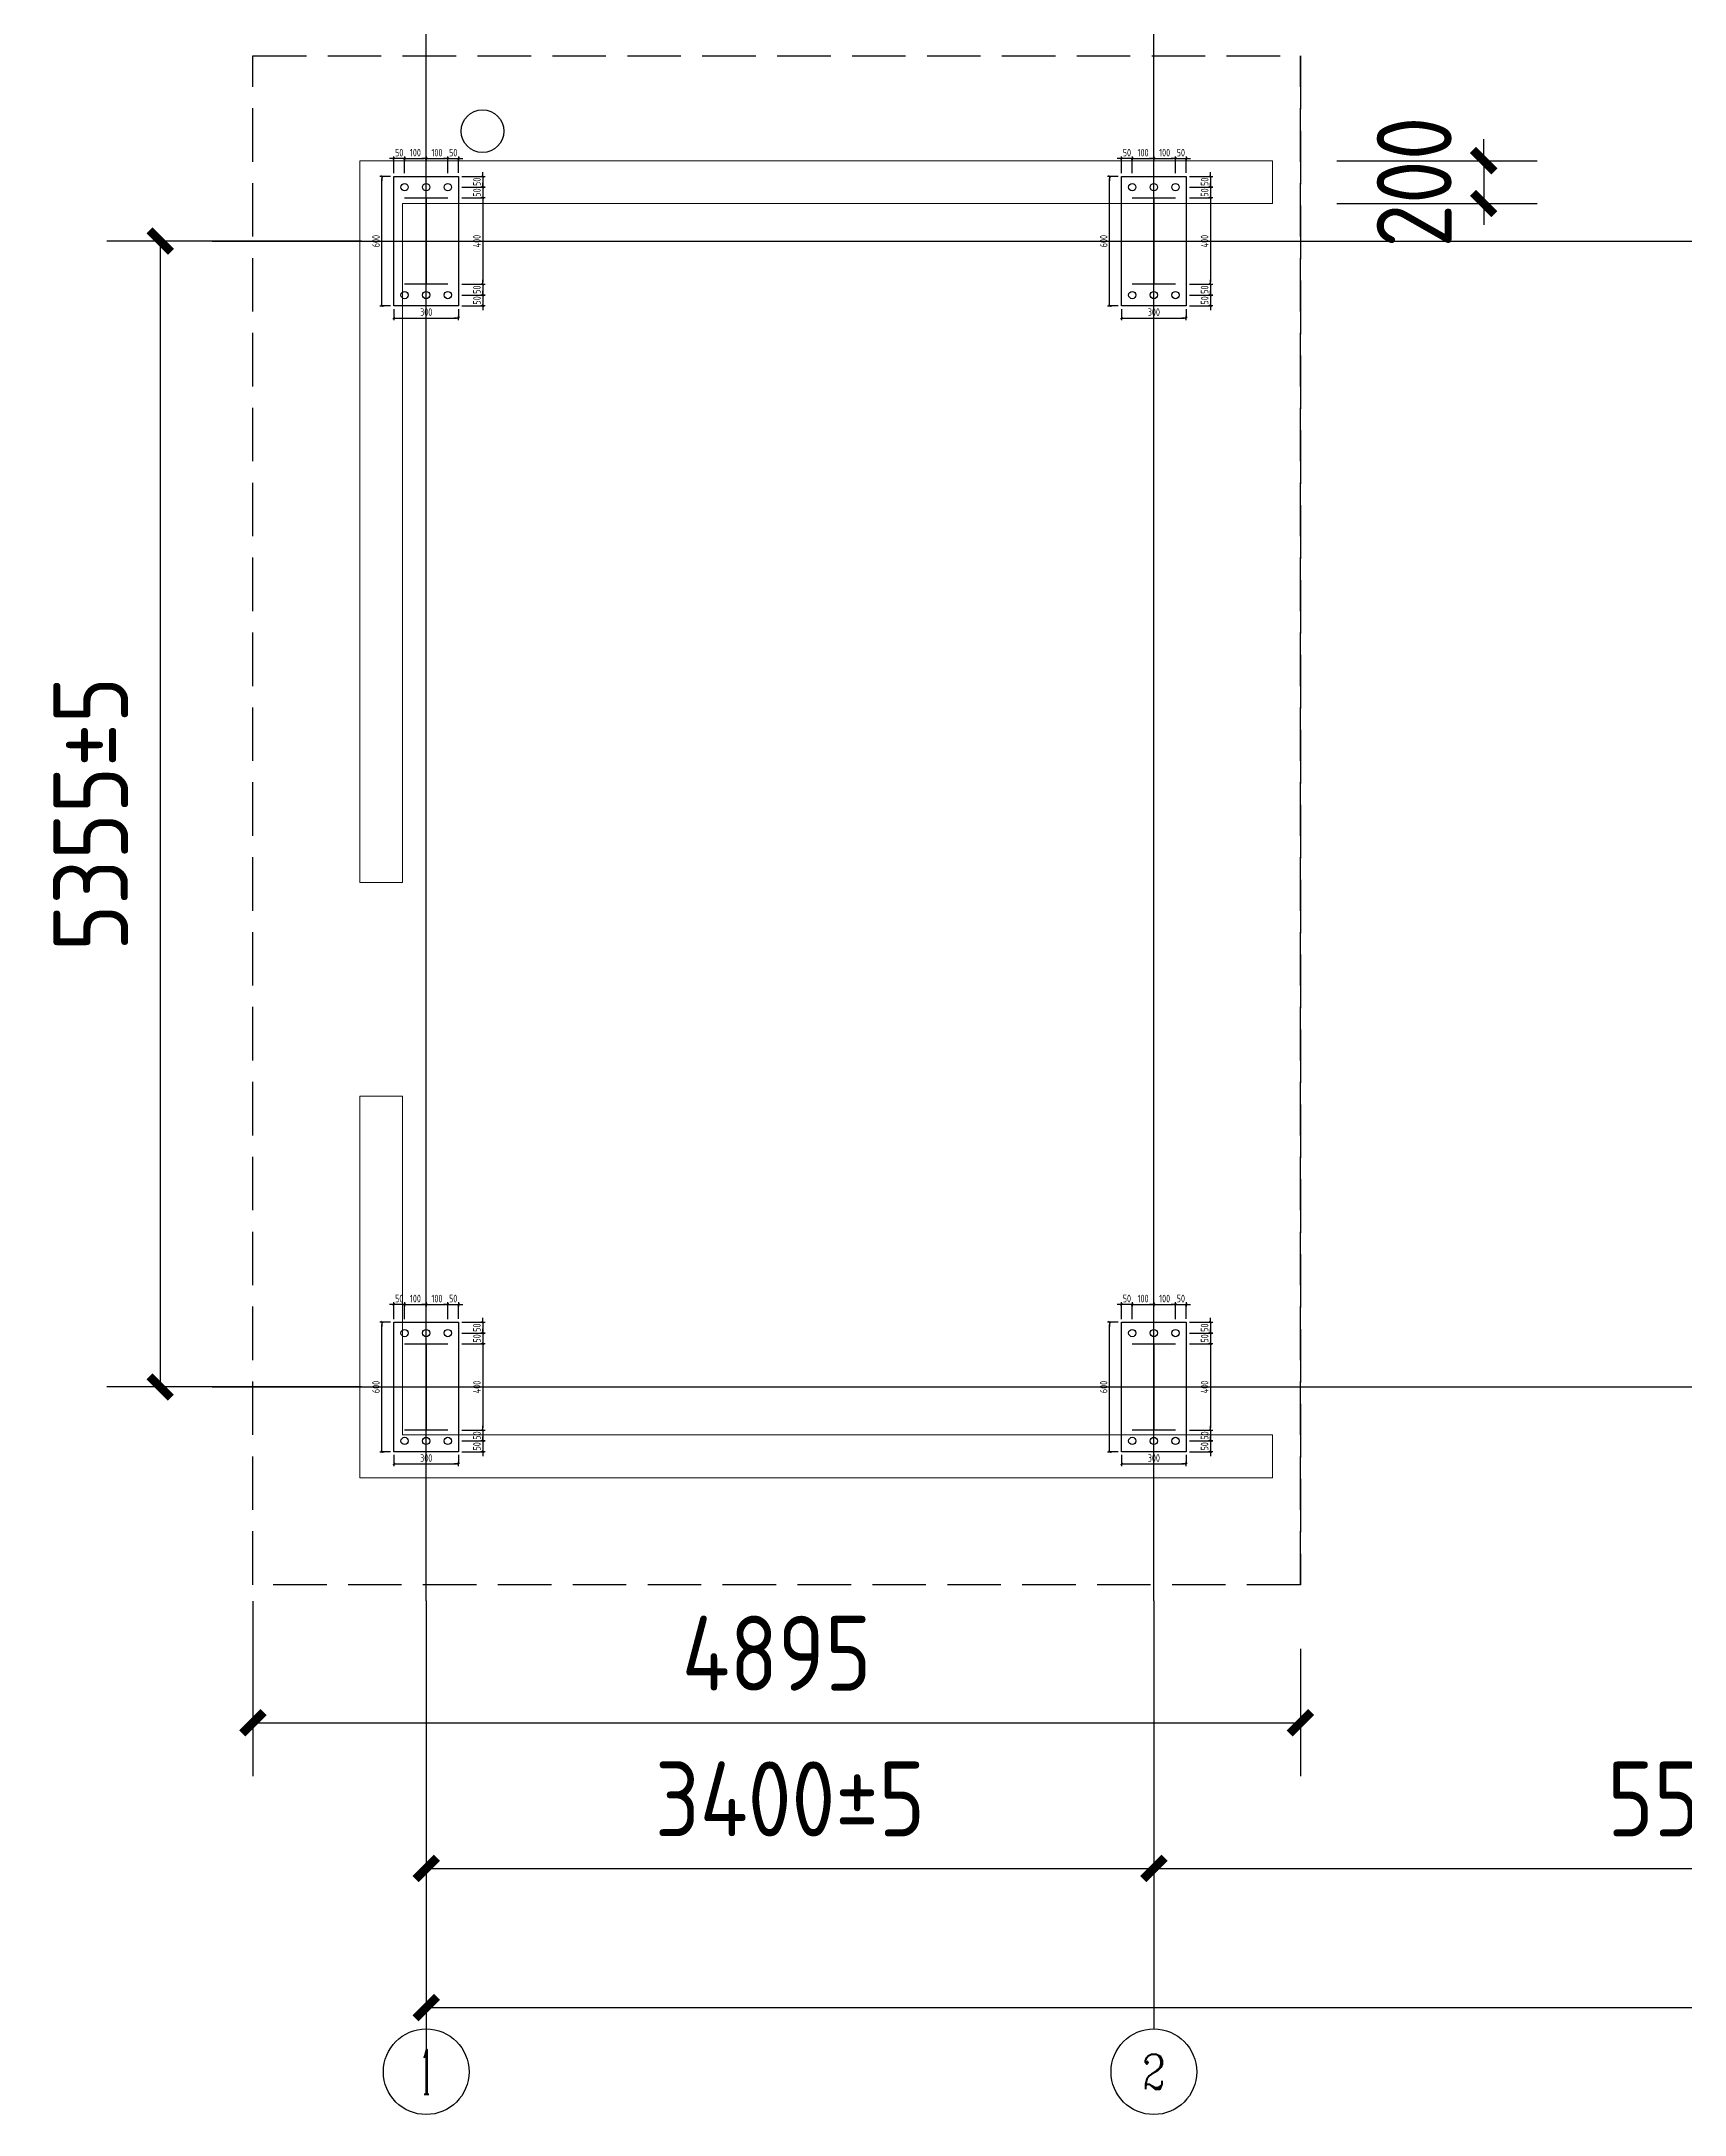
# Model space of a CAD drawing. Extents: x 1129386 to 1341523, y 309636 to 351636.
# Drawn here: x 1219726 to 1227403, y 334329 to 344017 of the extents above; entities that cross this region are included whole.
import ezdxf
from ezdxf.enums import TextEntityAlignment as Align

# ---------------------------------------------------------------- set-up
doc = ezdxf.new("R2010")
doc.units = 0
doc.header["$LTSCALE"] = 1000
doc.header["$MEASUREMENT"] = 0
doc.linetypes.add('DASH', pattern=[0.35, 0.25, -0.1])
for name, color, linetype in [('1', 7, 'Continuous'), ('9', 3, 'Continuous'), ('AXIS', 3, 'Continuous'), ('AXIS_TEXT', 7, 'Continuous'), ('DOTE', 1, 'Continuous'), ('PUB_STRM', 4, 'Continuous')]:
    doc.layers.add(name, color=color, linetype=linetype)
doc.styles.add('_TCH_AXIS', font='COMPLEX', dxfattribs={"bigfont": 'GBCBIG'})
doc.styles.add('COMPLEX', font='COMPLEX')
doc.styles.add('HZ', font='tssdeng.shx', dxfattribs={"width": 0.7, "bigfont": 'tssdchn.shx'})
doc.styles.get("Standard").update_dxf_attribs({"font": 'gbenor.shx', "bigfont": 'gbcbig.shx'})
doc.dimstyles.new('1-1', dxfattribs={"dimscale": 100, "dimtxt": 3.5, "dimasz": 1, "dimexe": 0, "dimexo": 1.5, "dimgap": 1, "dimtad": 1, "dimdec": 0, "dimzin": 0, "dimdsep": 46, "dimtxsty": 'HZ', "dimblk": 'TJDIM', "dimcen": 0, "dimclrd": 3, "dimclre": 3, "dimclrt": 7, "dimaunit": 1, "dimadec": 0, "dimazin": 0, "dimtfac": 1, "dimtdec": 0, "dimtix": 1, "dimtmove": 2, "dimatfit": 3, "dimldrblk": 'TJDIM', "dimfxl": 0, "dimtolj": 1, "dimarcsym": 0})
doc.dimstyles.get("Standard").update_dxf_attribs({"dimscale": 100, "dimtxt": 3.5, "dimasz": 1, "dimexe": 2.5, "dimexo": 3, "dimgap": 1.5, "dimtad": 1, "dimdec": 0, "dimzin": 0, "dimdsep": 46, "dimtxsty": 'Standard', "dimblk": 'ARCHTICK', "dimcen": 0.09, "dimadec": 0, "dimazin": 0, "dimtfac": 1, "dimtdec": 0, "dimtix": 1, "dimtmove": 2, "dimatfit": 3, "dimldrblk": 'ARCHTICK', "dimfxl": 1, "dimtolj": 1, "dimtzin": 0, "dimarcsym": 0})
doc.dimstyles.new('STANDARD$0', dxfattribs={"dimscale": 100, "dimtxt": 3.5, "dimasz": 1, "dimexe": 2.5, "dimexo": 3, "dimgap": 1.5, "dimtad": 1, "dimdec": 0, "dimzin": 0, "dimdsep": 46, "dimtxsty": 'Standard', "dimblk": 'ARCHTICK', "dimcen": 0.09, "dimadec": 0, "dimazin": 0, "dimtfac": 1, "dimtdec": 0, "dimtix": 1, "dimtmove": 2, "dimatfit": 3, "dimldrblk": 'ARCHTICK', "dimfxl": 1, "dimtolj": 1, "dimtzin": 0, "dimarcsym": 0})

# ---------------------------------------------------------------- blocks, each defined once
blk = doc.blocks.new('_ArchTick')
at = {"color": 0, "linetype": 'ByBlock', "const_width": 0.4}
blk.add_lwpolyline([(-0.5, -0.5), (0.5, 0.5)], dxfattribs=at)
blk = doc.blocks.new('*D116')
at = {"color": 0, "lineweight": -2}
for p, q in [((1221523.4, 336429.5), (1221523.4, 335229.5)), ((1224923.4, 336429.5), (1224923.4, 335229.5))]:
    blk.add_line(p, q, dxfattribs=at)
at = {"color": 0, "linetype": 'ByBlock', "lineweight": -2}
blk.add_line((1221523.4, 335479.5), (1224923.4, 335479.5), dxfattribs=at)
at = {"layer": 'Defpoints', "color": 0}
for p in [(1221523.4, 336729.5), (1224923.4, 336729.5), (1224923.4, 335479.5)]:
    blk.add_point(p, dxfattribs=at)
at = {"color": 0, "lineweight": -2, "xscale": 100, "yscale": 100, "zscale": 100, "rotation": 180}
blk.add_blockref('_ArchTick', (1221523.4, 335479.5), dxfattribs=at)
at = {"color": 0, "lineweight": -2, "xscale": 100, "yscale": 100, "zscale": 100}
blk.add_blockref('_ArchTick', (1224923.4, 335479.5), dxfattribs=at)
at = {"color": 0, "insert": (1223223.4, 335804.5), "char_height": 350, "attachment_point": 5}
blk.add_mtext('\\A1;3400%%P5', dxfattribs=at)
blk = doc.blocks.new('*D117')
at = {"color": 0, "lineweight": -2}
for p, q in [((1224923.4, 336429.5), (1224923.4, 335229.5)), ((1230423.4, 336429.5), (1230423.4, 335229.5))]:
    blk.add_line(p, q, dxfattribs=at)
at = {"color": 0, "linetype": 'ByBlock', "lineweight": -2}
blk.add_line((1224923.4, 335479.5), (1230423.4, 335479.5), dxfattribs=at)
at = {"layer": 'Defpoints', "color": 0}
for p in [(1224923.4, 336729.5), (1230423.4, 336729.5), (1230423.4, 335479.5)]:
    blk.add_point(p, dxfattribs=at)
at = {"color": 0, "lineweight": -2, "xscale": 100, "yscale": 100, "zscale": 100, "rotation": 180}
blk.add_blockref('_ArchTick', (1224923.4, 335479.5), dxfattribs=at)
at = {"color": 0, "lineweight": -2, "xscale": 100, "yscale": 100, "zscale": 100}
blk.add_blockref('_ArchTick', (1230423.4, 335479.5), dxfattribs=at)
at = {"color": 0, "insert": (1227673.4, 335804.5), "char_height": 350, "attachment_point": 5}
blk.add_mtext('\\A1;5500%%P5', dxfattribs=at)
blk = doc.blocks.new('*D120')
at = {"color": 0, "lineweight": -2}
for p, q in [((1221523.4, 336429.5), (1221523.4, 334579.5)), ((1241423.4, 336429.5), (1241423.4, 334579.5))]:
    blk.add_line(p, q, dxfattribs=at)
at = {"color": 0, "linetype": 'ByBlock', "lineweight": -2}
for p, q in [((1221523.4, 334829.5), (1231323.4, 334829.5)), ((1241423.4, 334829.5), (1234156.8, 334829.5))]:
    blk.add_line(p, q, dxfattribs=at)
at = {"layer": 'Defpoints', "color": 0}
for p in [(1221523.4, 336729.5), (1241423.4, 336729.5), (1241423.4, 334829.5)]:
    blk.add_point(p, dxfattribs=at)
at = {"color": 0, "lineweight": -2, "xscale": 100, "yscale": 100, "zscale": 100, "rotation": 180}
blk.add_blockref('_ArchTick', (1221523.4, 334829.5), dxfattribs=at)
at = {"color": 0, "lineweight": -2, "xscale": 100, "yscale": 100, "zscale": 100}
blk.add_blockref('_ArchTick', (1241423.4, 334829.5), dxfattribs=at)
at = {"color": 0, "insert": (1232740.1, 335154.5), "char_height": 350, "attachment_point": 5}
blk.add_mtext('\\A1;19900%%P10', dxfattribs=at)
blk = doc.blocks.new('_AXISO')
blk.add_circle((0, 0), 0.5)
at = {"layer": 'AXIS_TEXT', "style": 'COMPLEX', "width": 1.041667}
blk.add_attdef('A', text='', height=0.56, dxfattribs=at).set_placement((-0.25, -0.28), (0.25, -0.28), align=Align.FIT)
blk = doc.blocks.new('*D121')
at = {"color": 0, "lineweight": -2}
for p, q in [((1221220.4, 343084.5), (1220030.4, 343084.5)), ((1221220.4, 337729.5), (1220030.4, 337729.5))]:
    blk.add_line(p, q, dxfattribs=at)
at = {"color": 0, "linetype": 'ByBlock', "lineweight": -2}
blk.add_line((1220280.4, 343084.5), (1220280.4, 337729.5), dxfattribs=at)
at = {"layer": 'Defpoints', "color": 0}
for p in [(1221520.4, 343084.5), (1220280.4, 337729.5), (1221520.4, 337729.5)]:
    blk.add_point(p, dxfattribs=at)
at = {"color": 0, "lineweight": -2, "xscale": 100, "yscale": 100, "zscale": 100}
for p, rotation in [((1220280.4, 343084.5), 90), ((1220280.4, 337729.5), 270)]:
    blk.add_blockref('_ArchTick', p, dxfattribs=dict(at, rotation=rotation))
at = {"color": 0, "insert": (1219955.4, 340407), "char_height": 350, "attachment_point": 5, "rotation": 90}
blk.add_mtext('\\A1;5355%%P5', dxfattribs=at)
blk = doc.blocks.new('*D123')
at = {"color": 0, "lineweight": -2}
for p, q in [((1226464.5, 343460.3), (1226464.5, 343560.3)), ((1225778.4, 343460.3), (1226714.5, 343460.3)), ((1226464.5, 343460.3), (1226464.5, 343260.3)), ((1225778.4, 343260.3), (1226714.5, 343260.3)), ((1226464.5, 343260.3), (1226464.5, 343160.3))]:
    blk.add_line(p, q, dxfattribs=at)
at = {"layer": 'Defpoints', "color": 0}
for p in [(1225478.4, 343460.3), (1225478.4, 343260.3), (1226464.5, 343260.3)]:
    blk.add_point(p, dxfattribs=at)
at = {"color": 0, "lineweight": -2, "xscale": 100, "yscale": 100, "zscale": 100}
for p, rotation in [((1226464.5, 343460.3), 270), ((1226464.5, 343260.3), 90)]:
    blk.add_blockref('_ArchTick', p, dxfattribs=dict(at, rotation=rotation))
at = {"color": 0, "insert": (1226139.5, 343360.3), "char_height": 350, "attachment_point": 5, "rotation": 90}
blk.add_mtext('\\A1;200', dxfattribs=at)
blk = doc.blocks.new('*D126')
at = {"color": 0, "lineweight": -2}
for p, q in [((1220713.4, 336729), (1220713.4, 335910.3)), ((1225608.4, 336505.3), (1225608.4, 335910.3))]:
    blk.add_line(p, q, dxfattribs=at)
at = {"color": 0, "linetype": 'ByBlock', "lineweight": -2}
blk.add_line((1220713.4, 336160.3), (1225608.4, 336160.3), dxfattribs=at)
at = {"layer": 'Defpoints', "color": 0}
for p in [(1220713.4, 337029), (1225608.4, 336805.3), (1225608.4, 336160.3)]:
    blk.add_point(p, dxfattribs=at)
at = {"color": 0, "lineweight": -2, "xscale": 100, "yscale": 100, "zscale": 100, "rotation": 180}
blk.add_blockref('_ArchTick', (1220713.4, 336160.3), dxfattribs=at)
at = {"color": 0, "lineweight": -2, "xscale": 100, "yscale": 100, "zscale": 100}
blk.add_blockref('_ArchTick', (1225608.4, 336160.3), dxfattribs=at)
at = {"color": 0, "insert": (1223160.9, 336485.3), "char_height": 350, "attachment_point": 5}
blk.add_mtext('\\A1;4895', dxfattribs=at)
blk = doc.blocks.new('TJDIM')
at = {"color": 2, "const_width": 0.45}
blk.add_lwpolyline([(-0.5, -0.5), (0.5, 0.5)], dxfattribs=at)
at = {"layer": '9', "color": 3, "linetype": 'Continuous'}
for p, q in [((0, 0), (-2, 0)), ((0, -1), (0, 1))]:
    blk.add_line(p, q, dxfattribs=at)
blk = doc.blocks.new('*D62')
at = {"layer": '1', "color": 3, "lineweight": -2}
for p, q in [((1149622, 398009), (1149622, 398687)), ((1150622, 398009), (1150622, 398687))]:
    blk.add_line(p, q, dxfattribs=at)
at = {"layer": '1', "color": 3, "linetype": 'ByBlock', "lineweight": -2}
blk.add_line((1149722, 398687), (1150522, 398687), dxfattribs=at)
at = {"layer": 'Defpoints', "color": 0}
for p in [(1149622, 397859), (1150622, 398687), (1150622, 397859)]:
    blk.add_point(p, dxfattribs=at)
at = {"layer": '1', "color": 3, "lineweight": -2, "xscale": 100, "yscale": 100, "zscale": 100, "rotation": 180}
blk.add_blockref('TJDIM', (1149622, 398687), dxfattribs=at)
at = {"layer": '1', "color": 3, "lineweight": -2, "xscale": 100, "yscale": 100, "zscale": 100}
blk.add_blockref('TJDIM', (1150622, 398687), dxfattribs=at)
at = {"layer": '1', "color": 7, "insert": (1150122, 398962), "char_height": 350, "attachment_point": 5, "style": 'HZ'}
blk.add_mtext('\\A1;100', dxfattribs=at)
blk = doc.blocks.new('*D63')
at = {"layer": '1', "color": 3, "linetype": 'ByBlock', "lineweight": -2}
for p, q in [((1149022, 398687), (1148922, 398687)), ((1149622, 398687), (1149122, 398687)), ((1149722, 398687), (1149822, 398687))]:
    blk.add_line(p, q, dxfattribs=at)
at = {"layer": '1', "color": 3, "lineweight": -2}
for p, q in [((1149122, 398009), (1149122, 398687)), ((1149622, 398009), (1149622, 398687))]:
    blk.add_line(p, q, dxfattribs=at)
at = {"layer": 'Defpoints', "color": 0}
for p in [(1149122, 398687), (1149122, 397859), (1149622, 397859)]:
    blk.add_point(p, dxfattribs=at)
at = {"layer": '1', "color": 3, "lineweight": -2, "xscale": 100, "yscale": 100, "zscale": 100}
blk.add_blockref('TJDIM', (1149122, 398687), dxfattribs=at)
at = {"layer": '1', "color": 3, "lineweight": -2, "xscale": 100, "yscale": 100, "zscale": 100, "rotation": 180}
blk.add_blockref('TJDIM', (1149622, 398687), dxfattribs=at)
at = {"layer": '1', "color": 7, "insert": (1149372, 398962), "char_height": 350, "attachment_point": 5, "style": 'HZ'}
blk.add_mtext('\\A1;50', dxfattribs=at)
blk = doc.blocks.new('*D64')
at = {"layer": '1', "color": 3, "lineweight": -2}
for p, q in [((1150622, 398009), (1150622, 398687)), ((1151622, 398009), (1151622, 398687))]:
    blk.add_line(p, q, dxfattribs=at)
at = {"layer": '1', "color": 3, "linetype": 'ByBlock', "lineweight": -2}
blk.add_line((1150722, 398687), (1151522, 398687), dxfattribs=at)
at = {"layer": 'Defpoints', "color": 0}
for p in [(1150622, 397859), (1151622, 398687), (1151622, 397859)]:
    blk.add_point(p, dxfattribs=at)
at = {"layer": '1', "color": 3, "lineweight": -2, "xscale": 100, "yscale": 100, "zscale": 100, "rotation": 180}
blk.add_blockref('TJDIM', (1150622, 398687), dxfattribs=at)
at = {"layer": '1', "color": 3, "lineweight": -2, "xscale": 100, "yscale": 100, "zscale": 100}
blk.add_blockref('TJDIM', (1151622, 398687), dxfattribs=at)
at = {"layer": '1', "color": 7, "insert": (1151122, 398962), "char_height": 350, "attachment_point": 5, "style": 'HZ'}
blk.add_mtext('\\A1;100', dxfattribs=at)
blk = doc.blocks.new('*D65')
at = {"layer": '1', "color": 3, "linetype": 'ByBlock', "lineweight": -2}
for p, q in [((1151522, 398687), (1151422, 398687)), ((1151622, 398687), (1152122, 398687)), ((1152222, 398687), (1152322, 398687))]:
    blk.add_line(p, q, dxfattribs=at)
at = {"layer": '1', "color": 3, "lineweight": -2}
for p, q in [((1151622, 398009), (1151622, 398687)), ((1152122, 398025), (1152122, 398687))]:
    blk.add_line(p, q, dxfattribs=at)
at = {"layer": 'Defpoints', "color": 0}
for p in [(1151622, 397859), (1152122, 398687), (1152122, 397875)]:
    blk.add_point(p, dxfattribs=at)
at = {"layer": '1', "color": 3, "lineweight": -2, "xscale": 100, "yscale": 100, "zscale": 100}
blk.add_blockref('TJDIM', (1151622, 398687), dxfattribs=at)
at = {"layer": '1', "color": 3, "lineweight": -2, "xscale": 100, "yscale": 100, "zscale": 100, "rotation": 180}
blk.add_blockref('TJDIM', (1152122, 398687), dxfattribs=at)
at = {"layer": '1', "color": 7, "insert": (1151872, 398962), "char_height": 350, "attachment_point": 5, "style": 'HZ'}
blk.add_mtext('\\A1;50', dxfattribs=at)
blk = doc.blocks.new('*D66')
at = {"layer": '1', "color": 3, "lineweight": -2}
for p, q in [((1152280, 397363), (1153247, 397363)), ((1152280, 396863), (1153247, 396863))]:
    blk.add_line(p, q, dxfattribs=at)
at = {"layer": '1', "color": 3, "linetype": 'ByBlock', "lineweight": -2}
for p, q in [((1153247, 397463), (1153247, 397563)), ((1153247, 397363), (1153247, 396863)), ((1153247, 396763), (1153247, 396663))]:
    blk.add_line(p, q, dxfattribs=at)
at = {"layer": 'Defpoints', "color": 0}
for p in [(1152130, 397363), (1152130, 396863), (1153247, 396863)]:
    blk.add_point(p, dxfattribs=at)
at = {"layer": '1', "color": 3, "lineweight": -2, "xscale": 100, "yscale": 100, "zscale": 100}
for p, rotation in [((1153247, 397363), 270), ((1153247, 396863), 90)]:
    blk.add_blockref('TJDIM', p, dxfattribs=dict(at, rotation=rotation))
at = {"layer": '1', "color": 7, "insert": (1152972, 397113), "char_height": 350, "attachment_point": 5, "rotation": 90, "style": 'HZ'}
blk.add_mtext('\\A1;50', dxfattribs=at)
blk = doc.blocks.new('*D67')
at = {"layer": '1', "color": 3, "lineweight": -2}
for p, q in [((1152280, 396863), (1153247, 396863)), ((1152280, 392863), (1153247, 392863))]:
    blk.add_line(p, q, dxfattribs=at)
at = {"layer": '1', "color": 3, "linetype": 'ByBlock', "lineweight": -2}
blk.add_line((1153247, 396763), (1153247, 392963), dxfattribs=at)
at = {"layer": 'Defpoints', "color": 0}
for p in [(1152130, 396863), (1152130, 392863), (1153247, 392863)]:
    blk.add_point(p, dxfattribs=at)
at = {"layer": '1', "color": 3, "lineweight": -2, "xscale": 100, "yscale": 100, "zscale": 100}
for p, rotation in [((1153247, 396863), 90), ((1153247, 392863), 270)]:
    blk.add_blockref('TJDIM', p, dxfattribs=dict(at, rotation=rotation))
at = {"layer": '1', "color": 7, "insert": (1152972, 394863), "char_height": 350, "attachment_point": 5, "rotation": 90, "style": 'HZ'}
blk.add_mtext('\\A1;400', dxfattribs=at)
blk = doc.blocks.new('*D68')
at = {"layer": '1', "color": 3, "linetype": 'ByBlock', "lineweight": -2}
for p, q in [((1153247, 392963), (1153247, 393063)), ((1153247, 392863), (1153247, 392363)), ((1153247, 392263), (1153247, 392163))]:
    blk.add_line(p, q, dxfattribs=at)
at = {"layer": '1', "color": 3, "lineweight": -2}
for p, q in [((1152280, 392863), (1153247, 392863)), ((1152280, 392363), (1153247, 392363))]:
    blk.add_line(p, q, dxfattribs=at)
at = {"layer": 'Defpoints', "color": 0}
for p in [(1152130, 392863), (1152130, 392363), (1153247, 392363)]:
    blk.add_point(p, dxfattribs=at)
at = {"layer": '1', "color": 3, "lineweight": -2, "xscale": 100, "yscale": 100, "zscale": 100}
for p, rotation in [((1153247, 392863), 270), ((1153247, 392363), 90)]:
    blk.add_blockref('TJDIM', p, dxfattribs=dict(at, rotation=rotation))
at = {"layer": '1', "color": 7, "insert": (1152972, 392613), "char_height": 350, "attachment_point": 5, "rotation": 90, "style": 'HZ'}
blk.add_mtext('\\A1;50', dxfattribs=at)
blk = doc.blocks.new('*D69')
at = {"layer": '1', "color": 3, "lineweight": -2}
for p, q in [((1149122, 391713), (1149122, 391296)), ((1152122, 391713), (1152122, 391296))]:
    blk.add_line(p, q, dxfattribs=at)
at = {"layer": '1', "color": 3, "linetype": 'ByBlock', "lineweight": -2}
blk.add_line((1149222, 391296), (1152022, 391296), dxfattribs=at)
at = {"layer": 'Defpoints', "color": 0}
for p in [(1149122, 391863), (1152122, 391863), (1152122, 391296)]:
    blk.add_point(p, dxfattribs=at)
at = {"layer": '1', "color": 3, "lineweight": -2, "xscale": 100, "yscale": 100, "zscale": 100, "rotation": 180}
blk.add_blockref('TJDIM', (1149122, 391296), dxfattribs=at)
at = {"layer": '1', "color": 3, "lineweight": -2, "xscale": 100, "yscale": 100, "zscale": 100}
blk.add_blockref('TJDIM', (1152122, 391296), dxfattribs=at)
at = {"layer": '1', "color": 7, "insert": (1150622, 391571), "char_height": 350, "attachment_point": 5, "style": 'HZ'}
blk.add_mtext('\\A1;300', dxfattribs=at)
blk = doc.blocks.new('*D70')
at = {"layer": '1', "color": 3, "lineweight": -2}
for p, q in [((1148972, 397863), (1148569, 397863)), ((1148972, 391863), (1148569, 391863))]:
    blk.add_line(p, q, dxfattribs=at)
at = {"layer": '1', "color": 3, "linetype": 'ByBlock', "lineweight": -2}
blk.add_line((1148569, 391963), (1148569, 397763), dxfattribs=at)
at = {"layer": 'Defpoints', "color": 0}
for p in [(1148569, 397863), (1149122, 397863), (1149122, 391863)]:
    blk.add_point(p, dxfattribs=at)
at = {"layer": '1', "color": 3, "lineweight": -2, "xscale": 100, "yscale": 100, "zscale": 100}
for p, rotation in [((1148569, 397863), 90), ((1148569, 391863), 270)]:
    blk.add_blockref('TJDIM', p, dxfattribs=dict(at, rotation=rotation))
at = {"layer": '1', "color": 7, "insert": (1148294, 394863), "char_height": 350, "attachment_point": 5, "rotation": 90, "style": 'HZ'}
blk.add_mtext('\\A1;600', dxfattribs=at)
blk = doc.blocks.new('*D71')
at = {"layer": '1', "color": 3, "lineweight": -2}
for p, q in [((1152280, 397863), (1153247, 397863)), ((1152280, 397363), (1153247, 397363))]:
    blk.add_line(p, q, dxfattribs=at)
at = {"layer": '1', "color": 3, "linetype": 'ByBlock', "lineweight": -2}
for p, q in [((1153247, 397963), (1153247, 398063)), ((1153247, 397863), (1153247, 397363)), ((1153247, 397263), (1153247, 397163))]:
    blk.add_line(p, q, dxfattribs=at)
at = {"layer": 'Defpoints', "color": 0}
for p in [(1152130, 397863), (1152130, 397363), (1153247, 397363)]:
    blk.add_point(p, dxfattribs=at)
at = {"layer": '1', "color": 3, "lineweight": -2, "xscale": 100, "yscale": 100, "zscale": 100}
for p, rotation in [((1153247, 397863), 270), ((1153247, 397363), 90)]:
    blk.add_blockref('TJDIM', p, dxfattribs=dict(at, rotation=rotation))
at = {"layer": '1', "color": 7, "insert": (1152972, 397613), "char_height": 350, "attachment_point": 5, "rotation": 90, "style": 'HZ'}
blk.add_mtext('\\A1;50', dxfattribs=at)
blk = doc.blocks.new('*D72')
at = {"layer": '1', "color": 3, "lineweight": -2}
for p, q in [((1152280, 392363), (1153247, 392363)), ((1152280, 391863), (1153247, 391863))]:
    blk.add_line(p, q, dxfattribs=at)
at = {"layer": '1', "color": 3, "linetype": 'ByBlock', "lineweight": -2}
for p, q in [((1153247, 392463), (1153247, 392563)), ((1153247, 392363), (1153247, 391863)), ((1153247, 391763), (1153247, 391663))]:
    blk.add_line(p, q, dxfattribs=at)
at = {"layer": 'Defpoints', "color": 0}
for p in [(1152130, 392363), (1152130, 391863), (1153247, 391863)]:
    blk.add_point(p, dxfattribs=at)
at = {"layer": '1', "color": 3, "lineweight": -2, "xscale": 100, "yscale": 100, "zscale": 100}
for p, rotation in [((1153247, 392363), 270), ((1153247, 391863), 90)]:
    blk.add_blockref('TJDIM', p, dxfattribs=dict(at, rotation=rotation))
at = {"layer": '1', "color": 7, "insert": (1152972, 392113), "char_height": 350, "attachment_point": 5, "rotation": 90, "style": 'HZ'}
blk.add_mtext('\\A1;50', dxfattribs=at)
blk = doc.blocks.new('C')
at = {"layer": '1', "color": 1}
for p, q in [((1149622.4, 396863.1), (1151622.4, 396863.1)), ((1150622.4, 396863.1), (1150622.4, 392863.1)), ((1151622.4, 392863.1), (1149622.4, 392863.1))]:
    blk.add_line(p, q, dxfattribs=at)
blk.add_lwpolyline([(1152122.4, 397863.1), (1152122.4, 391863.1), (1149122.4, 391863.1), (1149122.4, 397863.1)], close=True, dxfattribs=at)
for centre in [(1149622.4, 397363.1), (1150622.4, 397363.1), (1151622.4, 397363.1), (1149622.4, 392363.1), (1150622.4, 392363.1), (1151622.4, 392363.1)]:
    blk.add_circle(centre, 169.1, dxfattribs=at)
for base, p1, p2, text, picture, middle in [((1149122.4, 398686.5), (1149622.4, 397859.5), (1149122.4, 397859.5), '50', '*D63', (1149372.4, 398961.5)), ((1150622.4, 398686.5), (1149622.4, 397859.5), (1150622.4, 397859.5), '100', '*D62', (1150122.4, 398961.5)), ((1151622.4, 398686.5), (1150622.4, 397859.5), (1151622.4, 397859.5), '100', '*D64', (1151122.4, 398961.5)), ((1152122.4, 398686.5), (1151622.4, 397859.5), (1152122.4, 397874.5), '50', '*D65', (1151872.4, 398961.5)), ((1152122.4, 391295.5), (1149122.4, 391863.1), (1152122.4, 391863.1), '300', '*D69', (1150622.4, 391570.5))]:
    dim = blk.add_linear_dim(base=base, p1=p1, p2=p2, text=text, dimstyle='1-1', dxfattribs=at)
    dim.commit()
    dim.dimension.update_dxf_attribs({"geometry": picture, "text_midpoint": middle})
for base, p1, p2, text, picture, middle in [((1148568.8, 397863.1), (1149122.4, 391863.1), (1149122.4, 397863.1), '600', '*D70', (1148293.8, 394863.1)), ((1153247.5, 397363.1), (1152130.4, 397863.1), (1152130.4, 397363.1), '50', '*D71', (1152972.5, 397613.1)), ((1153247.5, 396863.1), (1152130.4, 397363.1), (1152130.4, 396863.1), '50', '*D66', (1152972.5, 397113.1)), ((1153247.5, 392863.1), (1152130.4, 396863.1), (1152130.4, 392863.1), '400', '*D67', (1152972.5, 394863.1)), ((1153247.5, 392363.1), (1152130.4, 392863.1), (1152130.4, 392363.1), '50', '*D68', (1152972.5, 392613.1)), ((1153247.5, 391863.1), (1152130.4, 392363.1), (1152130.4, 391863.1), '50', '*D72', (1152972.5, 392113.1))]:
    dim = blk.add_linear_dim(base=base, p1=p1, p2=p2, angle=90, text=text, dimstyle='1-1', dxfattribs=at)
    dim.commit()
    dim.dimension.update_dxf_attribs({"geometry": picture, "text_midpoint": middle})

msp = doc.modelspace()

# ---------------------------------------------------------------- linework, layer by layer
at = {"layer": '1', "color": 7, "linetype": 'DASH', "lineweight": 30}
for p, q in [((1220713.4, 336805.3), (1220713.4, 343950.3)), ((1220713.4, 343950.3), (1225608.4, 343950.3)), ((1220713.4, 343950.3), (1225608.4, 343950.3)), ((1220713.4, 336805.3), (1220713.4, 343950.3)), ((1225608.4, 343950.3), (1225608.4, 336805.3)), ((1225608.4, 336805.3), (1225608.4, 343950.3)), ((1225608.4, 336805.3), (1220713.4, 336805.3)), ((1225608.4, 336805.3), (1220713.4, 336805.3))]:
    msp.add_line(p, q, dxfattribs=at)
at = {"layer": '1', "color": 2, "linetype": 'Continuous', "lineweight": 13}
for p, q in [((1225478.4, 343460.3), (1221213.4, 343460.3)), ((1221213.4, 343460.3), (1221213.4, 340087.8)), ((1221213.4, 340087.8), (1221213.4, 343460.3)), ((1225478.4, 343460.3), (1221213.4, 343460.3)), ((1225478.4, 343260.3), (1225478.4, 343460.3)), ((1225478.4, 343460.3), (1225478.4, 343260.3)), ((1221413.4, 343260.3), (1221413.4, 340087.8)), ((1225478.4, 343260.3), (1221413.4, 343260.3)), ((1221413.4, 340087.8), (1221413.4, 343260.3)), ((1225478.4, 343260.3), (1221413.4, 343260.3)), ((1221413.4, 340087.8), (1221213.4, 340087.8)), ((1221413.4, 340087.8), (1221213.4, 340087.8)), ((1221213.4, 339087.8), (1221213.4, 337305.3)), ((1221413.4, 339087.8), (1221213.4, 339087.8)), ((1221213.4, 337305.3), (1221213.4, 339087.8)), ((1221413.4, 339087.8), (1221213.4, 339087.8)), ((1221413.4, 339087.8), (1221413.4, 337505.3)), ((1221413.4, 337505.3), (1221413.4, 339087.8)), ((1221413.4, 337505.3), (1225478.4, 337505.3)), ((1221413.4, 337505.3), (1225478.4, 337505.3)), ((1225478.4, 337305.3), (1225478.4, 337505.3)), ((1225478.4, 337305.3), (1225478.4, 337505.3)), ((1221213.4, 337305.3), (1225478.4, 337305.3)), ((1221213.4, 337305.3), (1225478.4, 337305.3))]:
    msp.add_line(p, q, dxfattribs=at)
at = {"layer": 'AXIS'}
for p, q in [((1221523.4, 336729.5), (1221523.4, 334729.5)), ((1224923.4, 336729.5), (1224923.4, 334729.5))]:
    msp.add_line(p, q, dxfattribs=at)
at = {"layer": 'DOTE'}
for p, q in [((1221523.4, 336729.5), (1221523.4, 344084.5)), ((1224923.4, 336729.5), (1224923.4, 344084.5)), ((1220523.4, 343084.5), (1242423.4, 343084.5)), ((1220523.4, 337729.5), (1242423.4, 337729.5))]:
    msp.add_line(p, q, dxfattribs=at)
at = {"layer": 'PUB_STRM'}
msp.add_circle((1221786.4, 343598.3), 100, dxfattribs=at)

# ---------------------------------------------------------------- block references
at = {"xscale": 0.1008403360610828, "yscale": 0.1008403361483943, "zscale": 0.1008403361344538}
for p in [(1105494.3, 303266.4), (1108894.3, 303266.4), (1105494.3, 297911.4), (1108894.3, 297911.4)]:
    msp.add_blockref('C', p, dxfattribs=at)
at = {"layer": 'AXIS'}
ref = msp.add_blockref('_AXISO', (1221523.4, 334529.5), dxfattribs=dict(at, xscale=400, yscale=400, zscale=400))
ref.add_attrib('A', '1', dxfattribs={"layer": 'AXIS_TEXT', "height": 208.1, "style": '_TCH_AXIS', "width": 0.55371}).set_placement((1221498.7, 334425.4), (1221548.2, 334425.4), align=Align.FIT)
ref = msp.add_blockref('_AXISO', (1224923.4, 334529.5), dxfattribs=dict(at, xscale=400, yscale=400, zscale=400))
ref.add_attrib('A', '2', dxfattribs={"layer": 'AXIS_TEXT', "height": 164.4, "style": '_TCH_AXIS', "width": 0.995025}).set_placement((1224868.6, 334447.3), (1224978.2, 334447.3), align=Align.FIT)

# ---------------------------------------------------------------- dimensions: what is measured, and where the dimension line sits
dim = msp.add_linear_dim(base=(1226464.5, 343260.3), p1=(1225478.4, 343460.3), p2=(1225478.4, 343260.3), angle=90, dimstyle='Standard')
dim.commit()
dim.dimension.update_dxf_attribs({"geometry": '*D123', "text_midpoint": (1226139.5, 343360.3)})
at = {"color": 3}
dim = msp.add_linear_dim(base=(1220280.4, 337729.5), p1=(1221520.4, 343084.5), p2=(1221520.4, 337729.5), angle=90, text='5355%%P5', dimstyle='STANDARD$0', override={"dimblk": 'ArchTick', "dimfxl": 0}, dxfattribs=at)
dim.commit()
dim.dimension.update_dxf_attribs({"geometry": '*D121', "text_midpoint": (1219955.4, 340407)})
dim = msp.add_linear_dim(base=(1225608.4, 336160.3), p1=(1220713.4, 337029), p2=(1225608.4, 336805.3), dimstyle='STANDARD$0', override={"dimblk": 'ArchTick', "dimfxl": 0}, dxfattribs=at)
dim.commit()
dim.dimension.update_dxf_attribs({"geometry": '*D126', "text_midpoint": (1223160.9, 336485.3)})
for p1, p2, text, picture, middle in [((1221523.4, 336729.5), (1224923.4, 336729.5), '3400%%P5', '*D116', (1223223.4, 335804.5)), ((1224923.4, 336729.5), (1230423.4, 336729.5), '5500%%P5', '*D117', (1227673.4, 335804.5))]:
    dim = msp.add_aligned_dim(p1=p1, p2=p2, distance=-1250, text=text, dimstyle='STANDARD$0', override={"dimblk": 'ArchTick', "dimfxl": 0}, dxfattribs=at)
    dim.commit()
    dim.dimension.update_dxf_attribs({"geometry": picture, "text_midpoint": middle})
dim = msp.add_linear_dim(base=(1241423.4, 334829.5), p1=(1221523.4, 336729.5), p2=(1241423.4, 336729.5), angle=0, text='19900%%P10', dimstyle='STANDARD$0', override={"dimblk": 'ArchTick', "dimfxl": 0}, dxfattribs=at)
dim.commit()
dim.dimension.update_dxf_attribs({"geometry": '*D120', "text_midpoint": (1232740.1, 335154.5), "dimtype": 161})

doc.saveas('drawing.dxf')
